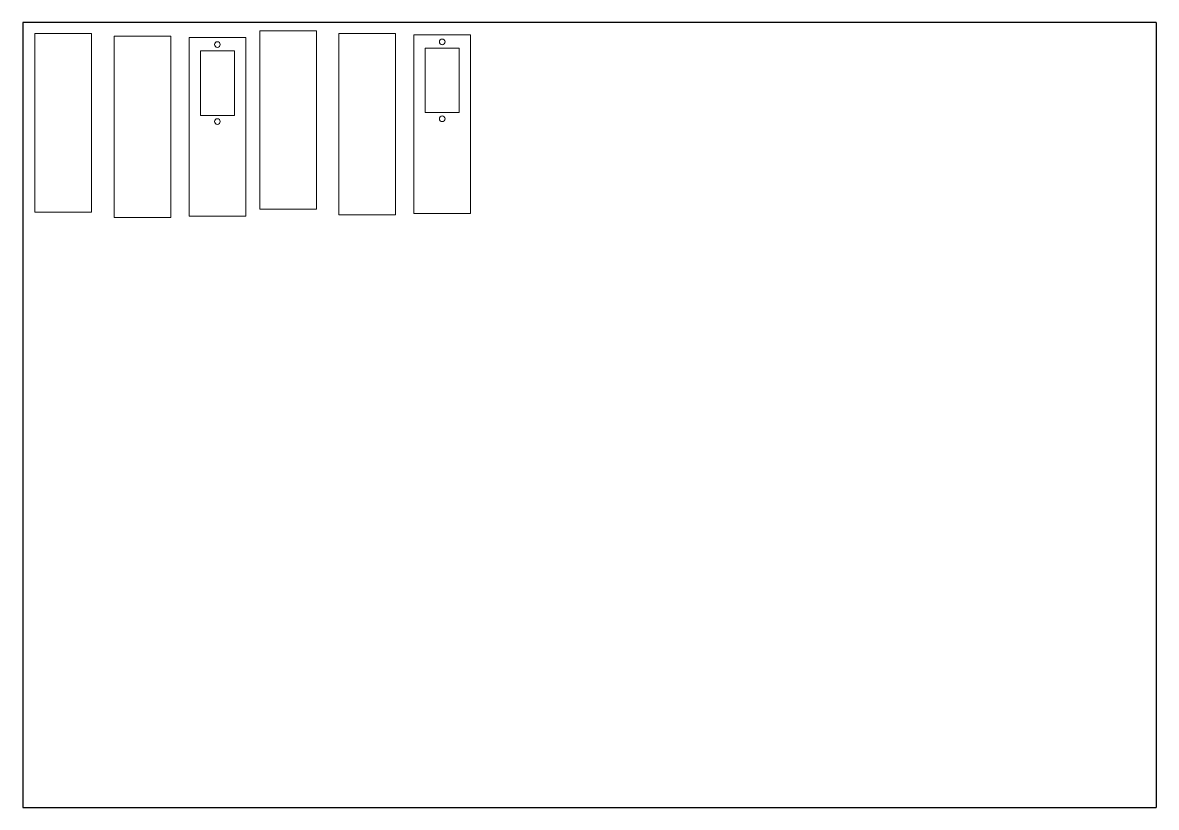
# Model space of a CAD drawing. Header units: millimetres. Extents: x 10 to 410, y 10 to 287.
import ezdxf

# ---------------------------------------------------------------- set-up
doc = ezdxf.new("R2010")
doc.units = ezdxf.units.MM

msp = doc.modelspace()

# ---------------------------------------------------------------- linework, layer by layer
at = {"color": 7, "linetype": 'Continuous'}
for p, q in [((410, 287), (10, 287)), ((10, 287), (10, 10)), ((410, 287), (410, 10)), ((10, 10), (410, 10))]:
    msp.add_line(p, q, dxfattribs=at)
at = {"color": 7, "linetype": 'Continuous', "lineweight": 15}
for p, q in [((93.63, 284.12), (93.63, 221.12)), ((93.63, 284.12), (113.63, 284.12)), ((113.63, 284.12), (113.63, 221.12)), ((14.29, 283.16), (14.29, 220.16)), ((14.29, 283.16), (34.29, 283.16)), ((34.29, 283.16), (34.29, 220.16)), ((62.23, 282.19), (42.23, 282.19)), ((42.23, 282.19), (42.23, 218.19)), ((62.23, 282.19), (62.23, 218.19)), ((88.69, 281.73), (68.69, 281.73)), ((68.69, 281.73), (68.69, 218.73)), ((88.69, 281.73), (88.69, 218.73)), ((141.57, 283.14), (121.57, 283.14)), ((121.57, 283.14), (121.57, 219.14)), ((141.57, 283.14), (141.57, 219.14)), ((168.03, 282.68), (148.03, 282.68)), ((148.03, 282.68), (148.03, 219.68)), ((168.03, 282.68), (168.03, 219.68)), ((84.69, 277.09), (72.69, 277.09)), ((72.69, 277.09), (72.69, 254.28)), ((84.69, 254.28), (84.69, 277.09)), ((164.03, 278.05), (152.03, 278.05)), ((152.03, 278.05), (152.03, 255.23)), ((164.03, 255.23), (164.03, 278.05)), ((72.69, 254.28), (84.69, 254.28)), ((152.03, 255.23), (164.03, 255.23)), ((14.29, 220.16), (34.29, 220.16)), ((93.63, 221.12), (113.63, 221.12)), ((62.23, 218.19), (42.23, 218.19)), ((88.69, 218.73), (68.69, 218.73)), ((141.57, 219.14), (121.57, 219.14)), ((168.03, 219.68), (148.03, 219.68))]:
    msp.add_line(p, q, dxfattribs=at)
for centre in [(78.69, 279.27), (158.03, 280.22), (78.69, 252.1), (158.03, 253.06)]:
    msp.add_circle(centre, 1, dxfattribs=at)

doc.saveas('drawing.dxf')
